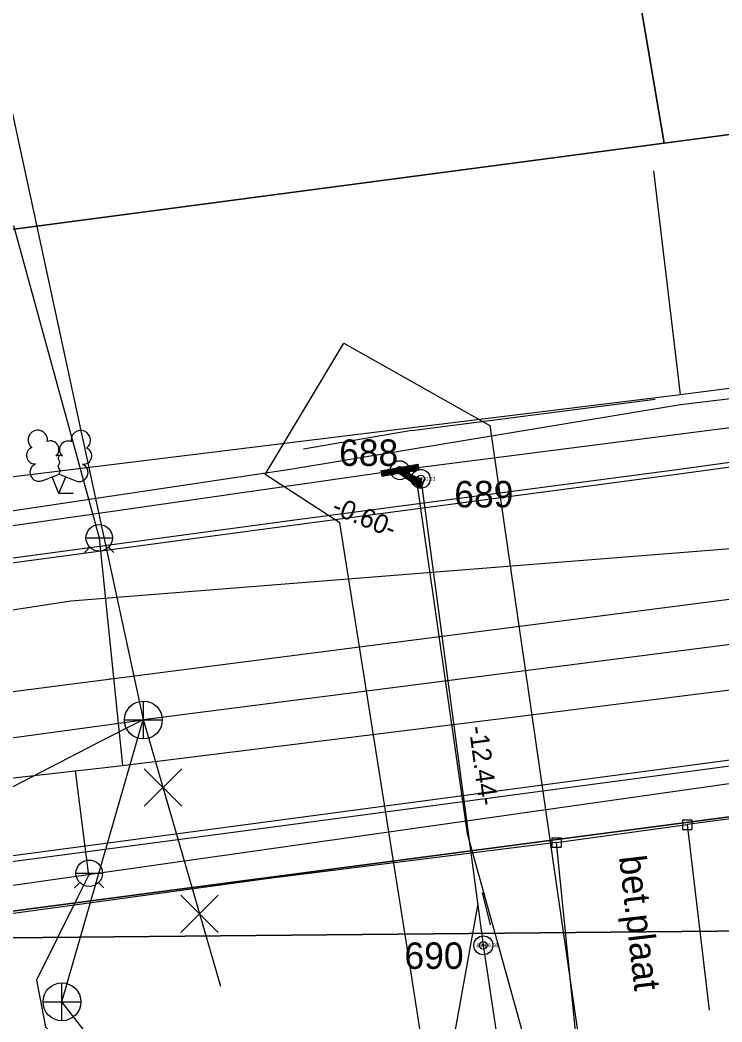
# Model space of a CAD drawing. Extents: x 657302 to 659073, y 6470576 to 6472205.
# Drawn here: x 657875.8 to 657894.35, y 6471349.14 to 6471375.61 of the extents above; entities that cross this region are included whole.
import ezdxf

# ---------------------------------------------------------------- set-up
doc = ezdxf.new("R2010")
doc.units = 0
for name, color, linetype in [('AED', 7, 'Continuous'), ('HALJASTUS', 7, 'Continuous'), ('JOONSIDE', 7, 'Continuous'), ('KKAEV', 7, 'Continuous'), ('KOORDPUNKT', 7, 'Continuous'), ('KPKAABEL', 7, 'Continuous'), ('KTRASS', 7, 'Continuous'), ('MOOTKORG-EH2000', 7, 'Continuous'), ('MOOTMPUNKT', 7, 'Continuous'), ('MOOTNR', 7, 'Continuous'), ('MOOTPIIR', 7, 'Continuous'), ('MPOHULIIN', 7, 'Continuous'), ('PIIR', 7, 'Continuous'), ('PUU', 7, 'Continuous'), ('SITRASS', 7, 'Continuous'), ('TEE', 7, 'Continuous'), ('VKAEV', 7, 'Continuous'), ('VTRASS', 7, 'Continuous')]:
    doc.layers.add(name, color=color, linetype=linetype)

msp = doc.modelspace()

# ---------------------------------------------------------------- linework, layer by layer
at = {"layer": 'AED'}
for p, q in [((657893.253, 6471365.717), (657892.545, 6471371.627)), ((657893.305, 6471354.475), (657893.305, 6471354.225)), ((657893.305, 6471354.475), (657893.555, 6471354.475)), ((657893.555, 6471354.475), (657893.555, 6471354.225)), ((657893.305, 6471354.225), (657893.555, 6471354.225)), ((657889.849, 6471354.002), (657889.849, 6471353.752)), ((657889.849, 6471354.002), (657890.099, 6471354.002)), ((657890.099, 6471354.002), (657890.099, 6471353.752)), ((657889.849, 6471353.752), (657890.099, 6471353.752))]:
    msp.add_line(p, q, dxfattribs=at)
for points in [[(657893.253, 6471365.717), (657901.574, 6471366.799)], [(657847.271, 6471360.061), (657856.443, 6471361.189), (657893.253, 6471365.717)], [(657925.174, 6471358.383), (657907.79, 6471356.232), (657893.43, 6471354.35)], [(657889.974, 6471353.877), (657882.384, 6471352.926), (657875.172, 6471351.939), (657856.877, 6471349.46), (657851.312, 6471348.705), (657834.101, 6471346.373), (657832.714, 6471346.073)]]:
    msp.add_lwpolyline(points, dxfattribs=at)
at = {"layer": 'HALJASTUS'}
for points in [[(657886.156, 6471364.768), (657892.583, 6471365.595)], [(657886.156, 6471364.768), (657883.289, 6471364.271)]]:
    msp.add_lwpolyline(points, dxfattribs=at)
at = {"layer": 'KKAEV'}
for p, q in [((657879.062, 6471356.615), (657879.062, 6471357.615)), ((657878.562, 6471357.115), (657879.562, 6471357.115)), ((657876.911, 6471349.168), (657876.911, 6471350.168)), ((657876.411, 6471349.668), (657877.411, 6471349.668))]:
    msp.add_line(p, q, dxfattribs=at)
for centre in [(657879.062, 6471357.115), (657876.911, 6471349.668)]:
    msp.add_circle(centre, 0.5, dxfattribs=at)
at = {"layer": 'KOORDPUNKT'}
for centre, radius in [((657885.839, 6471363.714), 0.25), ((657885.839, 6471363.714), 0.025), ((657885.839, 6471363.714), 0.0221), ((657885.839, 6471363.714), 0.0191), ((657885.839, 6471363.714), 0.0161), ((657885.839, 6471363.714), 0.0132), ((657885.839, 6471363.714), 0.0102), ((657885.839, 6471363.714), 0.00726), ((657885.839, 6471363.714), 0.0043), ((657886.389, 6471363.486), 0.25), ((657886.389, 6471363.486), 0.025), ((657886.389, 6471363.486), 0.0221), ((657886.389, 6471363.486), 0.0191), ((657886.389, 6471363.486), 0.0161), ((657886.389, 6471363.486), 0.0132), ((657886.389, 6471363.486), 0.0102), ((657886.389, 6471363.486), 0.00726), ((657886.389, 6471363.486), 0.0043), ((657888.043, 6471351.161), 0.25), ((657888.043, 6471351.161), 0.025), ((657888.043, 6471351.161), 0.0221), ((657888.043, 6471351.161), 0.0191), ((657888.043, 6471351.161), 0.0161), ((657888.043, 6471351.161), 0.0132), ((657888.043, 6471351.161), 0.0102), ((657888.043, 6471351.161), 0.00726), ((657888.043, 6471351.161), 0.0043)]:
    msp.add_circle(centre, radius, dxfattribs=at)
at = {"layer": 'KPKAABEL'}
msp.add_lwpolyline([(657929.403, 6471366.458), (657909.89, 6471362.85), (657877.147, 6471360.253), (657856.594, 6471357.09), (657847.83, 6471355.742), (657842.197, 6471354.875), (657841.088, 6471355.36), (657840.501, 6471356.457), (657839.995, 6471359.499), (657839.645, 6471363.274), (657839.418, 6471366.361), (657838.884, 6471369.598), (657838.835, 6471370.112), (657838.817, 6471370.509), (657838.872, 6471370.91), (657838.921, 6471371.42), (657839.109, 6471371.815), (657839.387, 6471372.081), (657839.483, 6471372.098), (657839.829, 6471372.161), (657840.057, 6471372.034), (657841.188, 6471371.208)], dxfattribs=at)
at = {"layer": 'KTRASS'}
for p, q in [((657879.086, 6471355.824), (657880.076, 6471354.834)), ((657879.086, 6471354.834), (657880.076, 6471355.824)), ((657880.051, 6471352.489), (657881.041, 6471351.499)), ((657880.051, 6471351.499), (657881.041, 6471352.489))]:
    msp.add_line(p, q, dxfattribs=at)
for points in [[(657872.12, 6471389.269), (657879.06, 6471357.13)], [(657879.06, 6471357.13), (657910.576, 6471361.171), (657910.756, 6471361.194)], [(657825.816, 6471349.904), (657829.539, 6471350.367), (657879.062, 6471357.115)], [(657863.67, 6471349.171), (657864.05, 6471349.37), (657877.835, 6471356.499), (657878.61, 6471356.9), (657878.89, 6471357.043), (657879.06, 6471357.13)], [(657876.911, 6471349.668), (657879.06, 6471357.13)], [(657879.06, 6471357.13), (657879.19, 6471356.68), (657881.1, 6471350.08)], [(657886.21, 6471337.744), (657876.911, 6471349.668)]]:
    msp.add_lwpolyline(points, dxfattribs=at)
at = {"layer": 'MOOTMPUNKT'}
for centre in [(657885.839, 6471363.714), (657886.389, 6471363.486), (657888.043, 6471351.161)]:
    msp.add_circle(centre, 0.1, dxfattribs=at)
at = {"layer": 'MOOTPIIR'}
msp.add_lwpolyline([(657893.782, 6471329.081), (657889.712, 6471328.316), (657889.2, 6471330.666), (657886.063, 6471350.88), (657884.25, 6471362.32), (657882.283, 6471363.604), (657884.359, 6471367.072), (657888.218, 6471364.893), (657892.389, 6471336.073)], close=True, dxfattribs=at)
at = {"layer": 'MPOHULIIN'}
msp.add_lwpolyline([(657873.503, 6471352.448), (657905.584, 6471357.005), (657934.267, 6471360.829), (657977.312, 6471366.42), (658027.875, 6471372.988), (658039.1, 6471374.48)], dxfattribs=at)
at = {"layer": 'PIIR'}
for points in [[(657846.48, 6471366.23), (657844.25, 6471382.89), (657834.76, 6471382.58), (657835.93, 6471408.73), (657840.14, 6471408.44), (657863.78, 6471413.17), (657885.43, 6471416.08), (657887.02, 6471406.64), (657892.03, 6471377.02), (657892.82, 6471372.36)], [(657892.82, 6471372.36), (657892.03, 6471377.02), (657887.02, 6471406.64), (657909.7, 6471410), (657911.1, 6471410.21), (657917.76, 6471375.66)], [(658040.27, 6471396.4), (658068.39, 6471400.1), (658071.44, 6471377.84), (658040.7, 6471373.77), (658015, 6471369.11), (657981.76, 6471364.87), (657955.06, 6471361.46), (657930.15, 6471359.24), (657869.84, 6471351.31), (657832.75, 6471346.26), (657833.95, 6471364.57), (657846.48, 6471366.23), (657892.82, 6471372.36), (657917.76, 6471375.66), (657943.94, 6471379.4), (657968.36, 6471382.36), (657991.61, 6471385.43), (658017.04, 6471388.8), (658040.78, 6471391.94)], [(657869.84, 6471351.31), (657930.15, 6471359.24), (657909.78, 6471352.28), (657904.81, 6471351.63), (657897.04, 6471351.56)], [(657869.84, 6471351.31), (657897.04, 6471351.56), (657903.02, 6471308.39), (657902.03, 6471308.25), (657881.23, 6471305.4), (657869.44, 6471306.85), (657867.95, 6471320.36), (657873.39, 6471321.19)]]:
    msp.add_lwpolyline(points, close=True, dxfattribs=at)
at = {"layer": 'PUU'}
for p, q in [((657876.389, 6471363.437), (657876.834, 6471363.612)), ((657876.834, 6471363.612), (657877.274, 6471363.432)), ((657876.829, 6471363.102), (657876.654, 6471363.542)), ((657876.829, 6471363.102), (657877.009, 6471363.542)), ((657877.209, 6471363.102), (657876.829, 6471363.102))]:
    msp.add_line(p, q, dxfattribs=at)
msp.add_lwpolyline([(657876.834, 6471364.107), (657876.814, 6471364.032), (657876.814, 6471364.012), (657876.824, 6471363.982), (657876.844, 6471363.947), (657876.849, 6471363.927), (657876.834, 6471363.892), (657876.809, 6471363.842), (657876.804, 6471363.817), (657876.809, 6471363.802), (657876.819, 6471363.772), (657876.854, 6471363.712), (657876.859, 6471363.692), (657876.854, 6471363.672), (657876.839, 6471363.637), (657876.834, 6471363.612)], dxfattribs=at)
for centre, radius, start, end in [((657876.272, 6471364.516), 0.256, 111.5027, 232.5173), ((657876.272, 6471364.516), 0.256, 350.4856, 111.5002), ((657877.408, 6471364.507), 0.256, 67.6168, 188.6314), ((657877.408, 6471364.507), 0.256, 306.5997, 67.6143), ((657876.607, 6471364.266), 0.224, 308.5041, 111.5725), ((657877.07, 6471364.261), 0.225, 67.7016, 230.5126), ((657876.198, 6471364.105), 0.224, 111.4304, 274.4987), ((657877.475, 6471364.095), 0.224, 264.6183, 67.6866), ((657876.303, 6471363.66), 0.237, 111.5014, 291.5004), ((657876.833, 6471363.869), 0.237, 66.7655, 111.5015), ((657877.364, 6471363.652), 0.237, 247.6166, 67.6155)]:
    msp.add_arc(centre, radius, start, end, dxfattribs=at)
at = {"layer": 'SITRASS'}
for p, q in [((657885.334, 6471363.701), (657886.318, 6471363.875)), ((657885.334, 6471363.701), (657885.36, 6471363.553)), ((657885.349, 6471363.703), (657885.336, 6471363.69)), ((657885.39, 6471363.711), (657885.341, 6471363.659)), ((657885.432, 6471363.718), (657885.346, 6471363.629)), ((657885.347, 6471363.627), (657886.331, 6471363.801)), ((657885.474, 6471363.725), (657885.352, 6471363.598)), ((657885.516, 6471363.733), (657885.357, 6471363.568)), ((657885.36, 6471363.553), (657885.821, 6471363.635)), ((657885.557, 6471363.74), (657885.381, 6471363.557)), ((657885.599, 6471363.748), (657885.423, 6471363.564)), ((657885.641, 6471363.755), (657885.465, 6471363.572)), ((657885.683, 6471363.762), (657885.507, 6471363.579)), ((657885.724, 6471363.77), (657885.548, 6471363.586)), ((657885.766, 6471363.777), (657885.59, 6471363.594)), ((657885.808, 6471363.785), (657885.632, 6471363.601)), ((657885.85, 6471363.792), (657885.674, 6471363.609)), ((657885.891, 6471363.799), (657885.715, 6471363.616)), ((657885.933, 6471363.807), (657885.757, 6471363.623)), ((657885.975, 6471363.814), (657885.799, 6471363.631)), ((657885.821, 6471363.635), (657886.376, 6471363.247)), ((657886.017, 6471363.822), (657885.831, 6471363.628)), ((657885.839, 6471363.714), (657886.419, 6471363.309)), ((657886.059, 6471363.829), (657885.852, 6471363.614)), ((657886.1, 6471363.836), (657885.872, 6471363.599)), ((657886.142, 6471363.844), (657885.893, 6471363.585)), ((657886.184, 6471363.851), (657885.914, 6471363.57)), ((657886.04, 6471363.665), (657885.935, 6471363.556)), ((657886.061, 6471363.651), (657885.955, 6471363.541)), ((657886.081, 6471363.636), (657885.976, 6471363.527)), ((657886.102, 6471363.622), (657885.997, 6471363.512)), ((657886.03, 6471363.672), (657886.344, 6471363.727)), ((657886.03, 6471363.672), (657886.462, 6471363.37)), ((657886.226, 6471363.859), (657886.049, 6471363.675)), ((657886.267, 6471363.866), (657886.091, 6471363.683)), ((657886.309, 6471363.873), (657886.133, 6471363.69)), ((657886.322, 6471363.851), (657886.175, 6471363.697)), ((657886.328, 6471363.821), (657886.216, 6471363.705)), ((657886.333, 6471363.79), (657886.258, 6471363.712)), ((657886.339, 6471363.76), (657886.3, 6471363.72)), ((657886.344, 6471363.727), (657886.318, 6471363.875)), ((657886.344, 6471363.729), (657886.342, 6471363.727)), ((657886.123, 6471363.607), (657886.018, 6471363.498)), ((657886.143, 6471363.593), (657886.038, 6471363.483)), ((657886.164, 6471363.578), (657886.059, 6471363.469)), ((657886.185, 6471363.564), (657886.08, 6471363.454)), ((657886.206, 6471363.549), (657886.101, 6471363.44)), ((657886.226, 6471363.535), (657886.121, 6471363.425)), ((657886.247, 6471363.52), (657886.142, 6471363.411)), ((657886.268, 6471363.506), (657886.163, 6471363.396)), ((657886.289, 6471363.491), (657886.184, 6471363.382)), ((657886.309, 6471363.477), (657886.204, 6471363.367)), ((657886.33, 6471363.462), (657886.225, 6471363.353)), ((657886.351, 6471363.448), (657886.246, 6471363.338)), ((657886.372, 6471363.433), (657886.267, 6471363.324)), ((657886.392, 6471363.419), (657886.287, 6471363.309)), ((657886.413, 6471363.404), (657886.308, 6471363.295)), ((657886.434, 6471363.39), (657886.329, 6471363.28)), ((657886.455, 6471363.375), (657886.349, 6471363.266)), ((657886.376, 6471363.247), (657886.462, 6471363.37)), ((657886.389, 6471363.486), (657888.043, 6471351.161)), ((657886.4, 6471363.282), (657886.37, 6471363.251))]:
    msp.add_line(p, q, dxfattribs=at)
for points in [[(657924.51, 6471368.668), (657908.777, 6471366.661), (657885.839, 6471363.714), (657863.606, 6471360.521), (657856.505, 6471359.501), (657843.562, 6471357.642), (657817.519, 6471355.81)], [(657885.832, 6471363.719), (657886.285, 6471363.379), (657887.615, 6471354.114), (657890.986, 6471341.972), (657891.517, 6471338.561)], [(657885.839, 6471363.714), (657886.389, 6471363.486), (657888.043, 6471351.161), (657890.454, 6471335.085), (657891.17, 6471331.012)], [(657888.009, 6471352.557), (657888.224, 6471351.704)], [(657887.896, 6471352.255), (657886.913, 6471346.782), (657877.148, 6471346.782)]]:
    msp.add_lwpolyline(points, dxfattribs=at)
at = {"layer": 'TEE'}
for points in [[(657847.491, 6471357.62), (657851.38, 6471358.18), (657864.777, 6471359.954), (657871.435, 6471360.837), (657882.993, 6471362.392), (657893.019, 6471363.718), (657901.883, 6471364.928), (657908.829, 6471365.869), (657913.465, 6471366.493), (657928.592, 6471368.488), (657937.557, 6471369.673), (657944.831, 6471370.651), (657957.555, 6471372.345), (657962.34, 6471372.994), (657969.49, 6471373.934), (657979.414, 6471375.223), (657988.132, 6471376.442), (657999.098, 6471377.888), (658013.076, 6471379.72), (658019.17, 6471380.588), (658027.334, 6471381.68), (658036.551, 6471382.896), (658036.78, 6471382.926)], [(657847.533, 6471357.476), (657851.38, 6471358.054), (657864.777, 6471359.828), (657871.435, 6471360.711), (657882.993, 6471362.266), (657893.019, 6471363.592), (657901.883, 6471364.802), (657908.834, 6471365.697), (657913.465, 6471366.367), (657928.605, 6471368.331), (657937.557, 6471369.547), (657944.831, 6471370.525), (657957.555, 6471372.219), (657962.349, 6471372.842), (657969.49, 6471373.808), (657979.414, 6471375.097), (657988.132, 6471376.316), (657999.098, 6471377.762), (658013.076, 6471379.594), (658019.163, 6471380.447), (658027.334, 6471381.554), (658036.551, 6471382.77), (658036.78, 6471382.8)], [(658038.862, 6471375.334), (658034.795, 6471374.765), (658027.603, 6471373.836), (658020.481, 6471372.889), (658011.484, 6471371.664), (657998.775, 6471369.968), (657991.797, 6471368.992), (657987.369, 6471368.439), (657974.23, 6471366.676), (657962.482, 6471365.065), (657960.795, 6471364.866), (657951.071, 6471363.587), (657943.573, 6471362.56), (657941.667, 6471362.365), (657935.386, 6471361.508), (657929.585, 6471360.712), (657922.355, 6471359.777), (657910.832, 6471358.174), (657907.403, 6471357.765), (657894.1, 6471355.99), (657881.035, 6471354.244), (657869.863, 6471352.763), (657859.736, 6471351.481), (657856.816, 6471351.099)], [(658038.862, 6471375.179), (658034.836, 6471374.636), (658027.603, 6471373.681), (658020.485, 6471372.726), (658011.484, 6471371.509), (657998.775, 6471369.813), (657991.825, 6471368.864), (657987.369, 6471368.284), (657974.23, 6471366.521), (657962.49, 6471364.952), (657960.795, 6471364.711), (657951.071, 6471363.432), (657943.577, 6471362.404), (657941.667, 6471362.21), (657935.386, 6471361.353), (657929.565, 6471360.547), (657922.355, 6471359.622), (657910.832, 6471358.019), (657907.403, 6471357.61), (657894.1, 6471355.835), (657881.035, 6471354.089), (657869.863, 6471352.608), (657859.736, 6471351.326), (657856.816, 6471350.944)], [(657851.388, 6471359.157), (657864.681, 6471361.014), (657871.273, 6471362.002), (657882.942, 6471363.745), (657893.254, 6471365.448), (657901.61, 6471366.458), (657908.641, 6471367.45), (657913.545, 6471368.086), (657917.326, 6471368.689), (657917.367, 6471368.926)], [(657890.495, 6471348.725), (657889.974, 6471353.877), (657893.43, 6471354.35), (657894.006, 6471349.447)]]:
    msp.add_lwpolyline(points, dxfattribs=at)
at = {"layer": 'VKAEV'}
for p, q in [((657877.546, 6471361.928), (657878.246, 6471361.928)), ((657877.649, 6471361.681), (657877.509, 6471361.541)), ((657878.143, 6471361.681), (657878.283, 6471361.541)), ((657877.281, 6471353.065), (657877.981, 6471353.065)), ((657877.384, 6471352.818), (657877.244, 6471352.678)), ((657877.878, 6471352.818), (657878.018, 6471352.678))]:
    msp.add_line(p, q, dxfattribs=at)
for centre in [(657877.896, 6471361.928), (657877.631, 6471353.065)]:
    msp.add_circle(centre, 0.35, dxfattribs=at)
at = {"layer": 'VTRASS'}
for points in [[(658037.744, 6471379.343), (658029.944, 6471378.427), (658016.619, 6471376.689), (658007.433, 6471375.491), (657979.783, 6471371.79), (657937.731, 6471365.61), (657908.56, 6471362.1), (657863.843, 6471356.347), (657856.654, 6471355.475), (657851.357, 6471354.832), (657820.099, 6471351.04), (657773.818, 6471344.907), (657765.901, 6471343.847), (657724.708, 6471338.332), (657677.14, 6471332.224), (657638.914, 6471327.346), (657627.323, 6471325.887), (657626.288, 6471325.8), (657624.671, 6471325.668), (657606.95, 6471324.18), (657607.519, 6471318.786)], [(657875.633, 6471370.177), (657877.896, 6471361.928), (657878.51, 6471355.91)], [(657821.951, 6471347.593), (657822.4, 6471347.68), (657850.6, 6471352.14), (657851.338, 6471352.258), (657856.741, 6471353.121), (657863.93, 6471354.27), (657872.83, 6471355.27), (657877.26, 6471355.77), (657877.59, 6471355.81), (657878.51, 6471355.91), (657889.02, 6471357.22), (657907.62, 6471359.55), (657911.75, 6471360.1)], [(657878.27, 6471358.2), (657878.16, 6471358.19)], [(657877.26, 6471355.77), (657877.61, 6471353.01), (657877.323, 6471352.429), (657876.24, 6471350.24), (657876.48, 6471349.01), (657887.121, 6471337.884)]]:
    msp.add_lwpolyline(points, dxfattribs=at)

# ---------------------------------------------------------------- texts
at = {"layer": 'JOONSIDE'}
for s, rotation, p in [('-0.60-', 337.4838, (657884.005, 6471362.585)), ('-12.44-', 277.6434, (657887.658, 6471356.928))]:
    msp.add_text(s, height=0.5, rotation=rotation, dxfattribs=at).set_placement(p)
at = {"layer": 'KOORDPUNKT'}
for s, p in [('688 ', (657884.234, 6471363.828)), ('689 ', (657887.276, 6471362.733)), ('690 ', (657885.96, 6471350.538))]:
    msp.add_text(s, height=0.7, dxfattribs=at).set_placement(p)
at = {"layer": 'MOOTKORG-EH2000'}
for s, p in [(' 70.03', (657885.839, 6471363.664)), (' 70.03', (657886.389, 6471363.436)), (' 69.56', (657888.043, 6471351.111))]:
    msp.add_text(s, height=0.1, dxfattribs=at).set_placement(p)
at = {"layer": 'MOOTNR'}
for s, p in [('84 ', (657885.649, 6471363.664)), ('84 ', (657886.199, 6471363.436)), ('86 ', (657887.863, 6471351.111))]:
    msp.add_text(s, height=0.1, dxfattribs=at).set_placement(p)
at = {"layer": 'TEE'}
msp.add_text('bet.plaat', height=0.7, rotation=276.6135, dxfattribs=at).set_placement((657891.627, 6471353.501))

doc.saveas('drawing.dxf')
